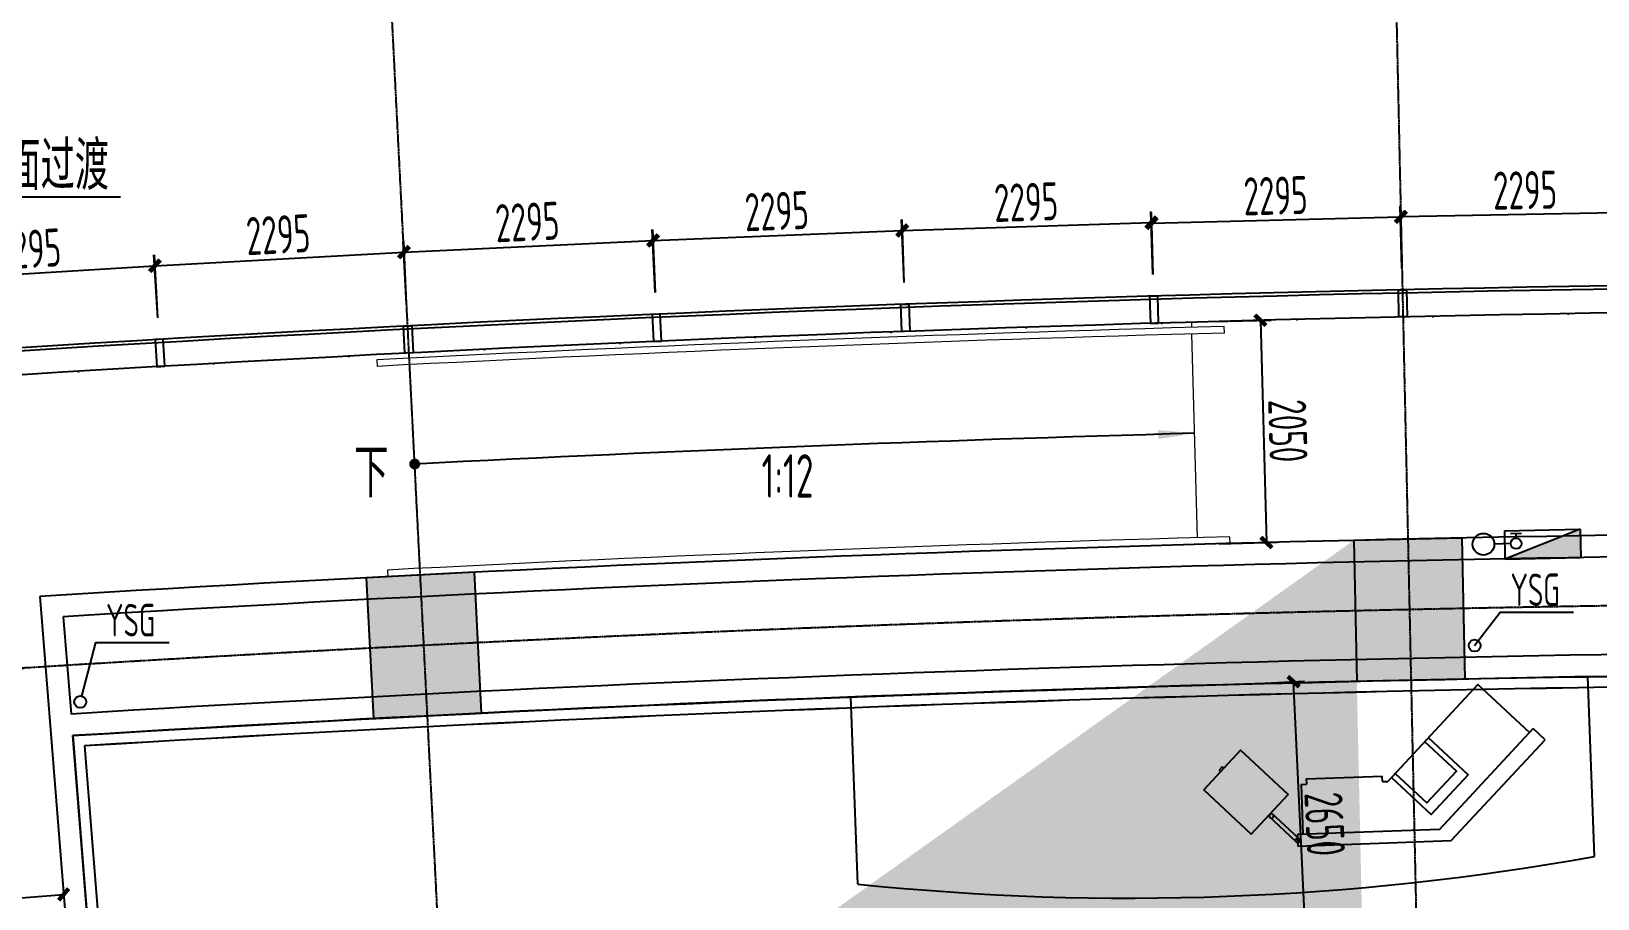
# Model space of a CAD drawing. Header units: millimetres. Extents: x 11639278 to 23698211, y -13072636 to -5537337.
# Drawn here: x 11759072 to 11773517, y -6380220 to -6372222 of the extents above; entities that cross this region are included whole.
import ezdxf
from ezdxf.enums import TextEntityAlignment as Align

# ---------------------------------------------------------------- set-up
doc = ezdxf.new("R2010")
doc.units = ezdxf.units.MM
doc.header["$LTSCALE"] = 10
for name, pattern in [('A2-RG-AXIS$0$CENTER', [2, 1.25, -0.25, 0.25, -0.25]), ('A2-RG-AXIS$0$DOTE', [2.42, 2, -0.2, 0.02, -0.2]), ('A2-RI-F1$0$DOT2', [0.125, 0, -0.125])]:
    doc.linetypes.add(name, pattern=pattern)
for name, color, linetype in [('A2-RB-F1$0$A-DIMS-100', 1, 'Continuous'), ('A2-RD-F1（少）$0$123', 251, 'Continuous'), ('A2-RD-F1（少）$0$A-STRS', 50, 'Continuous'), ('A2-RD-F1（少）$0$an-door', 2, 'Continuous'), ('A2-RG-AXIS$0$A-GRID', 1, 'A2-RG-AXIS$0$CENTER'), ('A2-RI-F1$0$$0$AUDIT_D_120618114340-341', 1, 'Continuous'), ('A2-RI-F1$0$0P-FE-FH-P', 41, 'A2-RI-F1$0$YJdef_FE-FH_LINE_F'), ('A2-RI-F1$0$0P-FE-FH-V', 141, 'Continuous'), ('A2-RI-F1$0$0P-FE-HY', 141, 'Continuous'), ('A2-RI-F1$0$A-FLOR-OTLN', 4, 'A2-RI-F1$0$DOT2'), ('A2-RI-F1$0$A-GLAZ', 140, 'Continuous'), ('A2-RI-F1$0$A-ROOF-DRAN', 175, 'Continuous'), ('A2-RI-F1$0$A-SYMB', 4, 'Continuous'), ('A2-RI-F1$0$A-SYMB-AREA', 4, 'Continuous'), ('A2-RI-F1$0$A-SYMB-NAME', 4, 'Continuous'), ('A2-RI-F1$0$A-WALL', 7, 'Continuous'), ('A2-RI-F1$0$an-door', 2, 'Continuous'), ('A2-RI-F1$0$an-wndw-mull-v', 3, 'Continuous'), ('A2-RS-F1$0$A-HATH-GRAY', 8, 'Continuous'), ('A2-RS-F1$0$A-WALL-CONC', 6, 'Continuous')]:
    doc.layers.add(name, color=color, linetype=linetype)
doc.layers.add('A2-RD-F1（少）$0$A-X-AREA', color=6, linetype='Continuous', plot=False)
doc.layers.add('A2-RI-F1$0$A-FLOR-STRS', color=2, linetype='Continuous', lineweight=5)
doc.styles.add('A2-RB-F1$0$XD2008', font='hzs.shx', dxfattribs={"width": 0.7, "bigfont": 'hztxt.shx'})
doc.styles.add('A2-RI-F1$0$ECADI', font='hzs.shx', dxfattribs={"width": 0.7, "bigfont": 'hztxt.shx'})
doc.styles.add('A2-RI-F1$0$hz1', font='hzs.shx', dxfattribs={"width": 0.75, "bigfont": 'hztxt.shx'})
doc.linetypes.add('A2-RI-F1$0$YJdef_FE-FH_LINE_F', pattern='A,4,-0.2,["F",A2-RI-F1$0$hz1,S=0.2,R=0,X=-0.1,Y=-0.1],-0.1', length=4.3)
doc.dimstyles.new('A2-RB-F1$0$XD100$0', dxfattribs={"dimscale": 100, "dimtxt": 3.5, "dimasz": 1, "dimexe": 1, "dimexo": 2, "dimgap": 0.5, "dimtad": 1, "dimdec": 0, "dimdsep": 46, "dimtxsty": 'A2-RB-F1$0$XD2008', "dimblk1": 'A2-RB-F1$0$_ArchTick', "dimblk2": 'A2-RB-F1$0$_ArchTick', "dimsah": 1, "dimcen": 2.5, "dimclrt": 4, "dimaunit": 1, "dimadec": 0, "dimazin": 0, "dimtfac": 1, "dimtdec": 0, "dimtix": 1, "dimtmove": 1, "dimatfit": 3, "dimfxl": 0, "dimtolj": 1, "dimtzin": 0, "dimarcsym": 0})

# ---------------------------------------------------------------- blocks, each defined once
blk = doc.blocks.new('A2-RS-F1')
at = {"layer": 'A2-RS-F1$0$A-HATH-GRAY', "ltscale": 3}
h = blk.add_hatch(color=256, dxfattribs=at)
h.paths.add_polyline_path([(11790491, -6377046), (11789491, -6377011), (11789445, -6378310), (11790445, -6378346)], flags=16)
h.paths.add_polyline_path([(11794711, -6377236), (11794112, -6377197), (11794061, -6377996), (11794660, -6378034)], flags=0)
h.paths.add_polyline_path([(11794483, -6380779), (11793885, -6380740), (11793833, -6381539), (11794432, -6381577)], flags=0)
h.paths.add_polyline_path([(11793887, -6390061), (11793288, -6390022), (11793236, -6390821), (11793835, -6390859)], flags=0)
h.paths.add_polyline_path([(11793659, -6393604), (11793060, -6393565), (11793009, -6394364), (11793607, -6394402)], flags=0)
h.paths.add_polyline_path([(11789926, -6392936), (11788927, -6392901), (11788881, -6394200), (11789880, -6394236)], flags=16)
h.paths.add_polyline_path([(11781272, -6392739), (11780272, -6392732), (11780263, -6394032), (11781263, -6394039)], flags=16)
h.paths.add_polyline_path([(11772615, -6392791), (11771616, -6392812), (11771644, -6394112), (11772644, -6394090)], flags=16)
h.paths.add_polyline_path([(11771836, -6400549, 1), (11772736, -6400549, 1)])
h.paths.add_polyline_path([(11789602, -6400664, 1), (11788702, -6400664, 1)], flags=0)
h.paths.add_polyline_path([(11797126, -6401084, 1), (11798026, -6401084, 1)], flags=0)
h.paths.add_polyline_path([(11772267, -6376895), (11771267, -6376916), (11771295, -6378216), (11772295, -6378194)], flags=16)
h.paths.add_polyline_path([(11781380, -6376840), (11780380, -6376832), (11780371, -6378133), (11781371, -6378140)], flags=16)
h.paths.add_polyline_path([(11752826, -6385566), (11752029, -6385629), (11752188, -6387623), (11752985, -6387560)], flags=17)
h.paths.add_polyline_path([(11757363, -6385213), (11756565, -6385276), (11756724, -6387270), (11757521, -6387205)], flags=17)
h.paths.add_polyline_path([(11762965, -6393141), (11763031, -6394440), (11764030, -6394389), (11763964, -6393090)])
h.paths.add_polyline_path([(11793009, -6394364), (11793607, -6394402), (11793659, -6393604), (11793060, -6393565)], flags=17)
h.paths.add_polyline_path([(11793236, -6390821), (11793835, -6390859), (11793887, -6390061), (11793288, -6390022)], flags=17)
h.paths.add_polyline_path([(11793833, -6381539), (11794432, -6381577), (11794483, -6380779), (11793885, -6380740)], flags=17)
h.paths.add_polyline_path([(11794061, -6377996), (11794660, -6378034), (11794711, -6377236), (11794112, -6377197)], flags=17)
h.paths.add_polyline_path([(11762160, -6377261), (11762226, -6378560), (11763225, -6378509), (11763159, -6377211)], flags=17)
edge = h.paths.add_edge_path(flags=16)
edge.add_arc((11772286, -6400549), 450, 0, 360)
edge = h.paths.add_edge_path(flags=16)
edge.add_arc((11789152, -6400664), 450, 0, 360)
edge = h.paths.add_edge_path()
edge.add_arc((11763857, -6400856), 450, 0, 360)
edge = h.paths.add_edge_path(flags=17)
edge.add_arc((11797576, -6401084), 450, 0, 360)
edge = h.paths.add_edge_path()
edge.add_arc((11755441, -6401404), 450, 0, 360)
h.paths.add_polyline_path([(11756756, -6377587), (11756915, -6379580), (11756117, -6379644), (11755959, -6377650)], flags=17)
h.paths.add_polyline_path([(11757323, -6394797), (11758120, -6394731), (11758001, -6393238), (11757204, -6393301)])
h.paths.add_polyline_path([(11752786, -6395149), (11753584, -6395086), (11753449, -6393391), (11752652, -6393455)])
h.paths.add_polyline_path([(11751581, -6379997), (11752378, -6379934), (11752220, -6377940), (11751422, -6378003)])
edge = h.paths.add_edge_path()
edge.add_line((11771616, -6392813), (11771644, -6394112))
edge.add_line((11771644, -6394112), (11772644, -6394090))
edge.add_line((11772644, -6394090), (11772615, -6392791))
edge.add_line((11772615, -6392791), (11771616, -6392812))
edge.add_line((11780272, -6392732), (11780263, -6394032))
edge.add_line((11780263, -6394032), (11781263, -6394039))
edge.add_line((11781263, -6394039), (11781272, -6392739))
edge.add_line((11781272, -6392739), (11780272, -6392732))
edge.add_line((11788927, -6392901), (11788881, -6394200))
edge.add_line((11788881, -6394200), (11789880, -6394236))
edge.add_line((11789880, -6394236), (11789926, -6392936))
edge.add_line((11789926, -6392936), (11788927, -6392901))
edge.add_line((11789491, -6377011), (11789445, -6378310))
edge.add_line((11789445, -6378310), (11790445, -6378346))
edge.add_line((11790445, -6378346), (11790491, -6377046))
edge.add_line((11790491, -6377046), (11789491, -6377011))
edge.add_line((11780380, -6376833), (11780371, -6378133))
edge.add_line((11780371, -6378133), (11781371, -6378140))
edge.add_line((11781371, -6378140), (11781380, -6376840))
edge.add_line((11781380, -6376840), (11780380, -6376832))
edge.add_line((11771267, -6376917), (11771295, -6378216))
edge.add_line((11771295, -6378216), (11772295, -6378194))
edge.add_line((11772295, -6378194), (11772267, -6376895))
edge.add_line((11772267, -6376895), (11771267, -6376916))
edge.add_line((11756724, -6387270), (11757521, -6387205))
edge.add_line((11756565, -6385276), (11757363, -6385213))
edge.add_line((11756565, -6385276), (11756724, -6387270))
edge.add_line((11752188, -6387623), (11752985, -6387560))
edge.add_line((11752029, -6385629), (11752826, -6385566))
edge.add_line((11752029, -6385629), (11752188, -6387623))
edge.add_line((11752826, -6385566), (11752985, -6387560))
edge.add_line((11757362, -6385205), (11757521, -6387205))
edge = h.paths.add_edge_path()
edge.add_arc((11847549, -6408655), 450, 0, 360)
h.paths.add_polyline_path([(11818747, -6372607), (11817357, -6372439), (11817139, -6374226), (11818529, -6374394)])
h.paths.add_polyline_path([(11827964, -6373889), (11826580, -6373681), (11826310, -6375461), (11827695, -6375669)])
h.paths.add_polyline_path([(11837141, -6375435), (11835763, -6375187), (11835442, -6376958), (11836820, -6377206)])
h.paths.add_polyline_path([(11814457, -6396162), (11815847, -6396332), (11816041, -6394744), (11814651, -6394573)])
h.paths.add_polyline_path([(11851385, -6401917), (11850605, -6401738), (11850371, -6402710), (11851151, -6402890)])
h.paths.add_polyline_path([(11846960, -6400859), (11846180, -6400679), (11845946, -6401652), (11846725, -6401831)])
h.paths.add_polyline_path([(11841338, -6400630), (11839968, -6400341), (11840298, -6398776), (11841668, -6399064)])
h.paths.add_polyline_path([(11831506, -6398704), (11832883, -6398953), (11833168, -6397379), (11831791, -6397129)])
h.paths.add_polyline_path([(11823000, -6397310), (11824384, -6397520), (11824624, -6395938), (11823240, -6395728)])
h.paths.add_polyline_path([(11806985, -6395311), (11806189, -6395237), (11806300, -6394042), (11807096, -6394116)])
h.paths.add_polyline_path([(11800592, -6394829), (11801191, -6394867), (11801242, -6394069), (11800643, -6394030)])
h.paths.add_polyline_path([(11793009, -6394364), (11793607, -6394402), (11793659, -6393604), (11793060, -6393565)], flags=17)
h.paths.add_polyline_path([(11800820, -6391286), (11801419, -6391324), (11801470, -6390526), (11800871, -6390487)])
h.paths.add_polyline_path([(11793236, -6390821), (11793835, -6390859), (11793887, -6390061), (11793288, -6390022)], flags=17)
h.paths.add_polyline_path([(11853037, -6395064), (11853271, -6394091), (11852492, -6393912), (11852257, -6394884)])
h.paths.add_polyline_path([(11854912, -6387286), (11855146, -6386314), (11854366, -6386134), (11854132, -6387107)])
h.paths.add_polyline_path([(11846269, -6377243), (11844899, -6376956), (11844527, -6378717), (11845898, -6379005)])
h.paths.add_polyline_path([(11848612, -6394005), (11848846, -6393033), (11848067, -6392853), (11847832, -6393825)])
h.paths.add_polyline_path([(11850486, -6386227), (11850721, -6385255), (11849941, -6385076), (11849707, -6386048)])
h.paths.add_polyline_path([(11843712, -6384523), (11844299, -6384647), (11844423, -6384060), (11843836, -6383936)])
h.paths.add_polyline_path([(11842062, -6392351), (11842649, -6392475), (11842773, -6391888), (11842185, -6391764)])
h.paths.add_polyline_path([(11808357, -6373042), (11808955, -6373098), (11809029, -6372301), (11808432, -6372246)])
h.paths.add_polyline_path([(11793833, -6381539), (11794432, -6381577), (11794483, -6380779), (11793885, -6380740)], flags=17)
h.paths.add_polyline_path([(11801417, -6382005), (11802015, -6382043), (11802067, -6381245), (11801468, -6381206)])
h.paths.add_polyline_path([(11801644, -6378462), (11802243, -6378500), (11802294, -6377702), (11801696, -6377663)])
h.paths.add_polyline_path([(11794061, -6377996), (11794660, -6378034), (11794711, -6377236), (11794112, -6377197)], flags=17)
h.paths.add_polyline_path([(11808460, -6379480), (11807664, -6379406), (11807775, -6378211), (11808572, -6378285)])
edge = h.paths.add_edge_path(flags=16)
edge.add_arc((11772286, -6400549), 450, 0, 360)
edge = h.paths.add_edge_path(flags=17)
edge.add_arc((11789152, -6400664), 450, 0, 360)
edge = h.paths.add_edge_path(flags=17)
edge.add_arc((11797576, -6401084), 450, 0, 360)
edge = h.paths.add_edge_path()
edge.add_arc((11805984, -6401746), 450, 0, 360)
edge = h.paths.add_edge_path()
edge.add_arc((11814369, -6402649), 450, 0, 360)
edge = h.paths.add_edge_path()
edge.add_arc((11822726, -6403793), 450, 0, 360)
edge = h.paths.add_edge_path()
edge.add_arc((11831046, -6405176), 450, 0, 360)
edge = h.paths.add_edge_path()
edge.add_arc((11839323, -6406797), 450, 0, 360)
edge = h.paths.add_edge_path(flags=17)
edge.add_line((11771616, -6392813), (11771644, -6394112))
edge.add_line((11771644, -6394112), (11772644, -6394090))
edge.add_line((11772644, -6394090), (11772615, -6392791))
edge.add_line((11772615, -6392791), (11771616, -6392812))
edge.add_line((11780272, -6392732), (11780263, -6394032))
edge.add_line((11780263, -6394032), (11781263, -6394039))
edge.add_line((11781263, -6394039), (11781272, -6392739))
edge.add_line((11781272, -6392739), (11780272, -6392732))
edge.add_line((11788927, -6392901), (11788881, -6394200))
edge.add_line((11788881, -6394200), (11789880, -6394236))
edge.add_line((11789880, -6394236), (11789926, -6392936))
edge.add_line((11789926, -6392936), (11788927, -6392901))
edge.add_line((11789491, -6377011), (11789445, -6378310))
edge.add_line((11789445, -6378310), (11790445, -6378346))
edge.add_line((11790445, -6378346), (11790491, -6377046))
edge.add_line((11790491, -6377046), (11789491, -6377011))
edge.add_line((11780380, -6376833), (11780371, -6378133))
edge.add_line((11780371, -6378133), (11781371, -6378140))
edge.add_line((11781371, -6378140), (11781380, -6376840))
edge.add_line((11781380, -6376840), (11780380, -6376832))
edge.add_line((11771267, -6376917), (11771295, -6378216))
edge.add_line((11771295, -6378216), (11772295, -6378194))
edge.add_line((11772295, -6378194), (11772267, -6376895))
edge.add_line((11772267, -6376895), (11771267, -6376916))
edge = h.paths.add_edge_path()
edge.add_arc((11780720, -6400485), 450, 0, 360)
at = {"layer": 'A2-RS-F1$0$A-WALL-CONC', "ltscale": 3}
blk.add_lwpolyline([(11771267, -6376917), (11771295, -6378216), (11772295, -6378194), (11772267, -6376895), (11771267, -6376916)], dxfattribs=at)
blk.add_lwpolyline([(11762160, -6377261), (11762226, -6378560), (11763225, -6378509), (11763159, -6377211)], close=True, dxfattribs=at)
blk = doc.blocks.new('A2-RI-F1$0$5erhfh')
at = {"layer": 'A2-RI-F1$0$A-SYMB-AREA', "style": 'A2-RI-F1$0$ECADI', "width": 0.7}
blk.add_attdef('340M2', text='', height=2.5, dxfattribs=at).set_placement((0, 1.25), align=Align.MIDDLE_LEFT)
at = {"layer": 'A2-RI-F1$0$A-SYMB-NAME', "style": 'A2-RI-F1$0$ECADI', "width": 0.7}
blk.add_attdef('CHINESENAME', (-12.29, 3.09), '', height=4.5, dxfattribs=at)
blk = doc.blocks.new('A2-RI-F1$0$A$C047A065C')
at = {"layer": 'A2-RI-F1$0$an-wndw-mull-v'}
for points in [[(14026, 26491), (14019, 26740), (13944, 26738), (13951, 26488), (14026, 26491)], [(16244, 26547), (16238, 26797), (16313, 26799), (16319, 26549), (16244, 26547)], [(11659, 26413), (11650, 26663), (11725, 26666), (11734, 26416), (11659, 26413)], [(7077, 26213), (7065, 26463), (7140, 26467), (7152, 26217), (7077, 26213)], [(9443, 26325), (9432, 26574), (9357, 26571), (9368, 26321), (9443, 26325)], [(4862, 26093), (4848, 26342), (4773, 26338), (4788, 26089), (4862, 26093)]]:
    blk.add_lwpolyline(points, close=True, dxfattribs=at)
blk = doc.blocks.new('A2-RI-F1$0$ysg')
at = {"layer": 'A2-RI-F1$0$A-ROOF-DRAN'}
for points in [[(21033, -5846), (21268, -5538), (21944, -5538)], [(8188, -6312), (8317, -5819), (8993, -5819)]]:
    blk.add_lwpolyline(points, dxfattribs=at)
for centre in [(21033, -5846), (8174, -6365)]:
    blk.add_circle(centre, 55, dxfattribs=at)
ref = blk.add_blockref('A2-RI-F1$0$5erhfh', (22593, -5791), dxfattribs=dict(at, xscale=100, yscale=100, zscale=100))
ref.add_attrib('CHINESENAME', 'YSG', (21364, -5482), dxfattribs={"layer": 'A2-RI-F1$0$A-SYMB-NAME', "height": 300, "style": 'A2-RI-F1$0$ECADI', "width": 0.7})
ref = blk.add_blockref('A2-RI-F1$0$5erhfh', (9641, -6071), dxfattribs=dict(at, xscale=100, yscale=100, zscale=100))
ref.add_attrib('CHINESENAME', 'YSG', (8412, -5762), dxfattribs={"layer": 'A2-RI-F1$0$A-SYMB-NAME', "height": 300, "style": 'A2-RI-F1$0$ECADI', "width": 0.7})
blk = doc.blocks.new('A2-RI-F1$0$A$C6F954C98')
at = {"extrusion": (0, 0, -1)}
blk.add_hatch(color=256, dxfattribs=at).paths.add_polyline_path([(-260, 700), (0, 0), (0, 700)])
for p, q in [((260, 700), (0, 700)), ((0, 0), (0, 700)), ((260, 700), (0, 0)), ((260, 0), (260, 700)), ((231, 156, 0), (231, 56, 0)), ((260, 0), (0, 0)), ((231, 106, 0), (191, 106, 0))]:
    blk.add_line(p, q, dxfattribs=at)
blk.add_circle((-141, 106, 0), 50, dxfattribs=at)
blk = doc.blocks.new('A2-RI-F1')
at = {"layer": 'A2-RI-F1$0$$0$AUDIT_D_120618114340-341', "extrusion": (0, 0, -1), "const_width": 50}
blk.add_lwpolyline([(-11762625.1, -6376194.6, 1), (-11762589.7, -6376229.9, 1)], format="xyb", close=True, dxfattribs=at)
at = {"layer": 'A2-RI-F1$0$$0$AUDIT_D_120618114340-341'}
blk.add_arc((11778784.2, -6694119.5), 318317.7, 91.617373, 92.913, dxfattribs=at)
at = {"layer": 'A2-RI-F1$0$$0$AUDIT_D_120618114340-341', "extrusion": (0, 0, -1)}
blk.add_solid([(-11769461.7, -6375898.9), (-11769464.8, -6375983), (-11769799.8, -6375928.6)], dxfattribs=at)
at = {"layer": 'A2-RI-F1$0$0P-FE-FH-P'}
blk.add_line((11772714.9, -6376946.6, 0), (11772562.9, -6376949.9, 0), dxfattribs=at)
at = {"layer": 'A2-RI-F1$0$0P-FE-FH-V'}
blk.add_circle((11772462.9, -6376952.1, 0), 100, dxfattribs=at)
at = {"layer": 'A2-RI-F1$0$A-FLOR-OTLN', "ltscale": 1000}
blk.add_lwpolyline([(11814764.2, -6394127.4), (11817357.4, -6372440.5, -0.0249426), (11849205.6, -6377886.4), (11848159.2, -6382228.1), (11851284.2, -6382919.5), (11850720.9, -6385256.6), (11855146, -6386315.4), (11851150.8, -6402891.1), (11849876.5, -6402592.9), (11848102.5, -6409766.8, 0.0804175), (11754733.7, -6402413.9), (11754132.4, -6395046.4), (11752786.4, -6395150.9), (11751422.5, -6378004.8), (11756208, -6377631.7), (11756045.3, -6375586.8, -0.0389379), (11805715.9, -6375922.1), (11805966.1, -6372030.7, -0.0060163), (11817268.4, -6373184.4, -0.0060163)], format="xyb", dxfattribs=at)
at = {"layer": 'A2-RI-F1$0$A-FLOR-STRS'}
for p, q in [((11769773.9, -6374952.5), (11769772.7, -6374904)), ((11769825.3, -6376891.7), (11769775.5, -6375012.5)), ((11770075.4, -6375004.2), (11770073.8, -6374944.3)), ((11762555.5, -6375188.6), (11762557.9, -6375236.5)), ((11762258.3, -6375251.8), (11762261.4, -6375311.7)), ((11762561, -6375296.4), (11762656.2, -6377174.3)), ((11770126.8, -6376945.3), (11770125.2, -6376883.4)), ((11762356.6, -6377189.6), (11762359.7, -6377251.1))]:
    blk.add_line(p, q, dxfattribs=at)
for centre, radius, start, end in [((11778684.5, -6693237.8), 318410, 91.549619, 92.957088), ((11778684.5, -6693237.8), 318350, 91.549626, 92.957098), ((11778779.7, -6695175.8), 318410, 91.557513, 92.956541)]:
    blk.add_arc(centre, radius, start, end, dxfattribs=at)
at = {"layer": 'A2-RI-F1$0$A-GLAZ'}
for radius, start, end in [(319650, 85.199218, 94.118073), (319620, 85.193734, 94.112654), (319400, 84.550659, 94.072888)]:
    blk.add_arc((11778730.7, -6694178.7), radius, start, end, dxfattribs=at)
at = {"layer": 'A2-RI-F1$0$A-SYMB'}
blk.add_lwpolyline([(11759893.1, -6373751.8), (11757753, -6373751.8), (11755964, -6376524)], dxfattribs=at)
at = {"layer": 'A2-RI-F1$0$A-WALL'}
for p, q in [((11759151.5, -6377433.3), (11760515.7, -6394581.9)), ((11759367, -6377620.4), (11759438.4, -6378517.7)), ((11759454.3, -6378717.1), (11760521, -6392127.1))]:
    blk.add_line(p, q, dxfattribs=at)
for radius, start, end in [(317350, 90.117541, 93.537164), (317150, 90.153993, 93.500389), (316250, 90.155536, 93.497407), (316050, 90.074297, 93.496742)]:
    blk.add_arc((11778730.7, -6694178.7), radius, start, end, dxfattribs=at)
at = {"layer": 'A2-RI-F1$0$an-door'}
blk.add_line((11759562.1, -6378811.3), (11760612.9, -6392021.4), dxfattribs=at)
blk.add_arc((11778729.6, -6694128.7), 315899.5, 90.074066, 93.478621, dxfattribs=at)
for name, p in [('A2-RS-F1', (0, 0)), ('A2-RI-F1$0$A$C047A065C', (11755440.6, -6401403.6)), ('A2-RI-F1$0$ysg', (11751349.3, -6372040.3))]:
    blk.add_blockref(name, p)
ref = blk.add_blockref('A2-RI-F1$0$5erhfh', (11759127.4, -6373994.7), dxfattribs=dict(xscale=100, yscale=100, zscale=100))
ref.add_attrib('CHINESENAME', '以小斜面过渡', (11757898.2, -6373686), dxfattribs={"layer": 'A2-RI-F1$0$A-SYMB-NAME', "height": 450, "style": 'A2-RI-F1$0$ECADI', "width": 0.7})
ref = blk.add_blockref('A2-RI-F1$0$5erhfh', (11763279, -6376827.6), dxfattribs=dict(xscale=100, yscale=100, zscale=100))
ref.add_attrib('CHINESENAME', '下', (11762049.8, -6376518.9), dxfattribs={"layer": 'A2-RI-F1$0$A-SYMB-NAME', "height": 450, "style": 'A2-RI-F1$0$ECADI', "width": 0.7})
ref = blk.add_blockref('A2-RI-F1$0$5erhfh', (11767035.2, -6376919.2), dxfattribs=dict(xscale=100, yscale=100, zscale=100))
ref.add_attrib('CHINESENAME', '1:12', (11765806, -6376522.5), dxfattribs={"layer": 'A2-RI-F1$0$A-SYMB-NAME', "height": 400, "style": 'A2-RI-F1$0$ECADI', "width": 0.7})
at = {"layer": 'A2-RI-F1$0$0P-FE-HY', "xscale": -1, "rotation": 271.2574287992131}
blk.add_blockref('A2-RI-F1$0$A$C6F954C98', (11772662.1, -6377088.5), dxfattribs=at)
blk = doc.blocks.new('A2-RG-AXIS')
at = {"layer": 'A2-RG-AXIS$0$A-GRID', "linetype": 'A2-RG-AXIS$0$DOTE'}
for p, q in [((11771570.2, -6367957.3), (11772452.4, -6408147.6)), ((11764241.9, -6408445.8), (11762206, -6368297.4))]:
    blk.add_line(p, q, dxfattribs=at)
for radius in [323300, 316700]:
    blk.add_arc((11778730.7, -6694178.7), radius, 75.589285, 95.407644, dxfattribs=at)
blk = doc.blocks.new('A2-RB-F1$0$_ArchTick')
at = {"color": 0, "linetype": 'ByBlock', "const_width": 0.4}
blk.add_lwpolyline([(-0.5, -0.5), (0.5, 0.5)], dxfattribs=at)
blk = doc.blocks.new('*D1675')
at = {"layer": 'A2-RB-F1$0$A-DIMS-100', "color": 0, "lineweight": -2, "transparency": 16777216}
for p, q in [((11759323, -6379589), (11759378, -6380281)), ((11756931, -6379780), (11756986, -6380471)), ((11756978, -6380371), (11759370, -6380181))]:
    blk.add_line(p, q, dxfattribs=at)
at = {"layer": 'Defpoints', "color": 0, "transparency": 16777216}
for p in [(11759307, -6379390), (11756915, -6379580), (11759370, -6380181)]:
    blk.add_point(p, dxfattribs=at)
at = {"layer": 'A2-RB-F1$0$A-DIMS-100', "color": 0, "lineweight": -2, "transparency": 16777216, "xscale": 100, "yscale": 100, "zscale": 100}
for p, rotation in [((11759370, -6380181), 4.548265622655301), ((11756978, -6380371), 184.5482656226554)]:
    blk.add_blockref('A2-RB-F1$0$_ArchTick', p, dxfattribs=dict(at, rotation=rotation))
at = {"layer": 'A2-RB-F1$0$A-DIMS-100', "color": 4, "transparency": 16777216, "insert": (11758156, -6380052), "char_height": 350, "attachment_point": 5, "rotation": 4.5483, "style": 'A2-RB-F1$0$XD2008'}
blk.add_mtext('\\A1;2400', dxfattribs=at)
blk = doc.blocks.new('*D1686')
at = {"layer": 'A2-RB-F1$0$A-DIMS-100', "color": 0, "lineweight": -2, "transparency": 16777216}
for p, q in [((11758952, -6377449), (11758366, -6377496)), ((11758466, -6377488), (11758458, -6377388)), ((11758466, -6377488), (11758517, -6378136)), ((11759004, -6378097), (11758418, -6378144)), ((11758517, -6378136), (11758525, -6378236))]:
    blk.add_line(p, q, dxfattribs=at)
at = {"layer": 'Defpoints', "color": 0, "transparency": 16777216}
for p in [(11759151, -6377433), (11759203, -6378081), (11758517, -6378136)]:
    blk.add_point(p, dxfattribs=at)
at = {"layer": 'A2-RB-F1$0$A-DIMS-100', "color": 0, "lineweight": -2, "transparency": 16777216, "xscale": 100, "yscale": 100, "zscale": 100}
for p, rotation in [((11758466, -6377488), 274.5482656224209), ((11758517, -6378136), 94.54826562242093)]:
    blk.add_blockref('A2-RB-F1$0$_ArchTick', p, dxfattribs=dict(at, rotation=rotation))
at = {"layer": 'A2-RB-F1$0$A-DIMS-100', "color": 4, "transparency": 16777216, "insert": (11758716, -6377794), "char_height": 350, "attachment_point": 5, "rotation": 274.5483, "style": 'A2-RB-F1$0$XD2008'}
blk.add_mtext('\\A1;650', dxfattribs=at)
blk = doc.blocks.new('*D1652')
at = {"layer": 'A2-RB-F1$0$A-DIMS-100', "color": 0, "lineweight": -2, "transparency": 16777216}
for p, q in [((11769973, -6374899), (11770507, -6374885)), ((11770407, -6374887), (11770462, -6376936)), ((11770027, -6376948), (11770562, -6376934))]:
    blk.add_line(p, q, dxfattribs=at)
at = {"layer": 'Defpoints', "color": 0, "transparency": 16777216}
for p in [(11769773, -6374904), (11770462, -6376936), (11769827, -6376953)]:
    blk.add_point(p, dxfattribs=at)
at = {"layer": 'A2-RB-F1$0$A-DIMS-100', "color": 0, "lineweight": -2, "transparency": 16777216, "xscale": 100, "yscale": 100, "zscale": 100}
for p, rotation in [((11770407, -6374887), 91.51746333731842), ((11770462, -6376936), 271.5174633373184)]:
    blk.add_blockref('A2-RB-F1$0$_ArchTick', p, dxfattribs=dict(at, rotation=rotation))
at = {"layer": 'A2-RB-F1$0$A-DIMS-100', "color": 4, "transparency": 16777216, "insert": (11770660, -6375906), "char_height": 350, "attachment_point": 5, "rotation": 271.5175, "style": 'A2-RB-F1$0$XD2008'}
blk.add_mtext('\\A1;2050', dxfattribs=at)
blk = doc.blocks.new('*D1386')
at = {"layer": 'A2-RB-F1$0$A-DIMS-100', "color": 0, "lineweight": -2, "transparency": 16777216}
for p, q in [((11770385, -6378235), (11770812, -6378214)), ((11770838, -6380867), (11770712, -6378219)), ((11770510, -6380882), (11770938, -6380862))]:
    blk.add_line(p, q, dxfattribs=at)
at = {"layer": 'Defpoints', "color": 0, "transparency": 16777216}
for p in [(11770712, -6378219), (11770185, -6378244), (11770311, -6380892)]:
    blk.add_point(p, dxfattribs=at)
at = {"layer": 'A2-RB-F1$0$A-DIMS-100', "color": 0, "lineweight": -2, "transparency": 16777216, "xscale": 100, "yscale": 100, "zscale": 100}
for p, rotation in [((11770712, -6378219), 92.72074482102119), ((11770838, -6380867), 272.7207448210212)]:
    blk.add_blockref('A2-RB-F1$0$_ArchTick', p, dxfattribs=dict(at, rotation=rotation))
at = {"layer": 'A2-RB-F1$0$A-DIMS-100', "color": 4, "transparency": 16777216, "insert": (11771000, -6379532), "char_height": 350, "attachment_point": 5, "rotation": 272.7207, "style": 'A2-RB-F1$0$XD2008'}
blk.add_mtext('\\A1;2650', dxfattribs=at)
blk = doc.blocks.new('*D1186')
at = {"layer": 'A2-RB-F1$0$A-DIMS-100', "color": 0, "lineweight": -2, "transparency": 16777216}
for p, q in [((11760239, -6374864), (11760203, -6374284)), ((11757948, -6375005), (11757913, -6374425)), ((11757919, -6374525), (11760209, -6374384))]:
    blk.add_line(p, q, dxfattribs=at)
at = {"layer": 'Defpoints', "color": 0, "transparency": 16777216}
for p in [(11760209, -6374384), (11757961, -6375204), (11760251, -6375063)]:
    blk.add_point(p, dxfattribs=at)
at = {"layer": 'A2-RB-F1$0$A-DIMS-100', "color": 0, "lineweight": -2, "transparency": 16777216, "xscale": 100, "yscale": 100, "zscale": 100}
for p, rotation in [((11760209, -6374384), 3.519878166246765), ((11757919, -6374525), 183.5198781662467)]:
    blk.add_blockref('A2-RB-F1$0$_ArchTick', p, dxfattribs=dict(at, rotation=rotation))
at = {"layer": 'A2-RB-F1$0$A-DIMS-100', "color": 4, "transparency": 16777216, "insert": (11759050, -6374230), "char_height": 350, "attachment_point": 5, "rotation": 3.5199, "style": 'A2-RB-F1$0$XD2008'}
blk.add_mtext('\\A1;2295', dxfattribs=at)
blk = doc.blocks.new('*D1187')
at = {"layer": 'A2-RB-F1$0$A-DIMS-100', "color": 0, "lineweight": -2, "transparency": 16777216}
for p, q in [((11762532, -6374739), (11762500, -6374159)), ((11760240, -6374864), (11760209, -6374284)), ((11760214, -6374384), (11762506, -6374259))]:
    blk.add_line(p, q, dxfattribs=at)
at = {"layer": 'Defpoints', "color": 0, "transparency": 16777216}
for p in [(11762506, -6374259), (11762543, -6374939), (11760251, -6375063)]:
    blk.add_point(p, dxfattribs=at)
at = {"layer": 'A2-RB-F1$0$A-DIMS-100', "color": 0, "lineweight": -2, "transparency": 16777216, "xscale": 100, "yscale": 100, "zscale": 100}
for p, rotation in [((11762506, -6374259), 3.108523843098493), ((11760214, -6374384), 183.1085238430985)]:
    blk.add_blockref('A2-RB-F1$0$_ArchTick', p, dxfattribs=dict(at, rotation=rotation))
at = {"layer": 'A2-RB-F1$0$A-DIMS-100', "color": 4, "transparency": 16777216, "insert": (11761348, -6374097), "char_height": 350, "attachment_point": 5, "rotation": 3.1085, "style": 'A2-RB-F1$0$XD2008'}
blk.add_mtext('\\A1;2295', dxfattribs=at)
blk = doc.blocks.new('*D1188')
at = {"layer": 'A2-RB-F1$0$A-DIMS-100', "color": 0, "lineweight": -2, "transparency": 16777216}
for p, q in [((11764826, -6374631), (11764798, -6374051)), ((11762533, -6374739), (11762506, -6374159)), ((11762511, -6374259), (11764803, -6374151))]:
    blk.add_line(p, q, dxfattribs=at)
at = {"layer": 'Defpoints', "color": 0, "transparency": 16777216}
for p in [(11764803, -6374151), (11764835, -6374831), (11762543, -6374939)]:
    blk.add_point(p, dxfattribs=at)
at = {"layer": 'A2-RB-F1$0$A-DIMS-100', "color": 0, "lineweight": -2, "transparency": 16777216, "xscale": 100, "yscale": 100, "zscale": 100}
for p, rotation in [((11762511, -6374259), 182.6971692696432), ((11764803, -6374151), 2.697169269643277)]:
    blk.add_blockref('A2-RB-F1$0$_ArchTick', p, dxfattribs=dict(at, rotation=rotation))
at = {"layer": 'A2-RB-F1$0$A-DIMS-100', "color": 4, "transparency": 16777216, "insert": (11763646, -6373980), "char_height": 350, "attachment_point": 5, "rotation": 2.6972, "style": 'A2-RB-F1$0$XD2008'}
blk.add_mtext('\\A1;2295', dxfattribs=at)
blk = doc.blocks.new('*D1189')
at = {"layer": 'A2-RB-F1$0$A-DIMS-100', "color": 0, "lineweight": -2, "transparency": 16777216}
for p, q in [((11764827, -6374631), (11764804, -6374051)), ((11767120, -6374540), (11767097, -6373959)), ((11764808, -6374151), (11767101, -6374059))]:
    blk.add_line(p, q, dxfattribs=at)
at = {"layer": 'Defpoints', "color": 0, "transparency": 16777216}
for p in [(11767101, -6374059), (11767128, -6374739), (11764835, -6374831)]:
    blk.add_point(p, dxfattribs=at)
at = {"layer": 'A2-RB-F1$0$A-DIMS-100', "color": 0, "lineweight": -2, "transparency": 16777216, "xscale": 100, "yscale": 100, "zscale": 100}
for p, rotation in [((11767101, -6374059), 2.285814696164577), ((11764808, -6374151), 182.2858146961646)]:
    blk.add_blockref('A2-RB-F1$0$_ArchTick', p, dxfattribs=dict(at, rotation=rotation))
at = {"layer": 'A2-RB-F1$0$A-DIMS-100', "color": 4, "transparency": 16777216, "insert": (11765946, -6373880), "char_height": 350, "attachment_point": 5, "rotation": 2.2858, "style": 'A2-RB-F1$0$XD2008'}
blk.add_mtext('\\A1;2295', dxfattribs=at)
blk = doc.blocks.new('*D1190')
at = {"layer": 'A2-RB-F1$0$A-DIMS-100', "color": 0, "lineweight": -2, "transparency": 16777216}
for p, q in [((11769415, -6374464), (11769396, -6373884)), ((11767122, -6374539), (11767103, -6373959)), ((11767106, -6374059), (11769400, -6373984))]:
    blk.add_line(p, q, dxfattribs=at)
at = {"layer": 'Defpoints', "color": 0, "transparency": 16777216}
for p in [(11769400, -6373984), (11767128, -6374739), (11769422, -6374664)]:
    blk.add_point(p, dxfattribs=at)
at = {"layer": 'A2-RB-F1$0$A-DIMS-100', "color": 0, "lineweight": -2, "transparency": 16777216, "xscale": 100, "yscale": 100, "zscale": 100}
for p, rotation in [((11767106, -6374059), 181.874460122334), ((11769400, -6373984), 1.874460122334018)]:
    blk.add_blockref('A2-RB-F1$0$_ArchTick', p, dxfattribs=dict(at, rotation=rotation))
at = {"layer": 'A2-RB-F1$0$A-DIMS-100', "color": 4, "transparency": 16777216, "insert": (11768246, -6373797), "char_height": 350, "attachment_point": 5, "rotation": 1.8745, "style": 'A2-RB-F1$0$XD2008'}
blk.add_mtext('\\A1;2295', dxfattribs=at)
blk = doc.blocks.new('*D1191')
at = {"layer": 'A2-RB-F1$0$A-DIMS-100', "color": 0, "lineweight": -2, "transparency": 16777216}
for p, q in [((11769417, -6374464), (11769402, -6373892)), ((11771711, -6374406), (11771696, -6373834)), ((11769405, -6373992), (11771699, -6373933))]:
    blk.add_line(p, q, dxfattribs=at)
at = {"layer": 'Defpoints', "color": 0, "transparency": 16777216}
for p in [(11771699, -6373933), (11771716, -6374606), (11769422, -6374664)]:
    blk.add_point(p, dxfattribs=at)
at = {"layer": 'A2-RB-F1$0$A-DIMS-100', "color": 0, "lineweight": -2, "transparency": 16777216, "xscale": 100, "yscale": 100, "zscale": 100}
for p, rotation in [((11771699, -6373933), 1.463105549934798), ((11769405, -6373992), 181.4631055499348)]:
    blk.add_blockref('A2-RB-F1$0$_ArchTick', p, dxfattribs=dict(at, rotation=rotation))
at = {"layer": 'A2-RB-F1$0$A-DIMS-100', "color": 4, "transparency": 16777216, "insert": (11770546, -6373738), "char_height": 350, "attachment_point": 5, "rotation": 1.4631, "style": 'A2-RB-F1$0$XD2008'}
blk.add_mtext('\\A1;2295', dxfattribs=at)
blk = doc.blocks.new('*D1195')
at = {"layer": 'A2-RB-F1$0$A-DIMS-100', "color": 0, "lineweight": -2, "transparency": 16777216}
for p, q in [((11771712, -6374406), (11771702, -6373833)), ((11773998, -6373891), (11771704, -6373933)), ((11774007, -6374364), (11773996, -6373791))]:
    blk.add_line(p, q, dxfattribs=at)
at = {"layer": 'Defpoints', "color": 0, "transparency": 16777216}
for p in [(11771704, -6373933), (11771716, -6374606), (11774011, -6374564)]:
    blk.add_point(p, dxfattribs=at)
at = {"layer": 'A2-RB-F1$0$A-DIMS-100', "color": 0, "lineweight": -2, "transparency": 16777216, "xscale": 100, "yscale": 100, "zscale": 100}
for p, rotation in [((11771704, -6373933), 181.0517520535199), ((11773998, -6373891), 1.05175205351995)]:
    blk.add_blockref('A2-RB-F1$0$_ArchTick', p, dxfattribs=dict(at, rotation=rotation))
at = {"layer": 'A2-RB-F1$0$A-DIMS-100', "color": 4, "transparency": 16777216, "insert": (11772847, -6373687), "char_height": 350, "attachment_point": 5, "rotation": 1.0518, "style": 'A2-RB-F1$0$XD2008'}
blk.add_mtext('\\A1;2295', dxfattribs=at)
blk = doc.blocks.new('A2-RD-F1（少）$0$LECTERN')
for p, q in [((-757, 969), (-297, 1428)), ((-297, 1428), (566, 566)), ((-898, 898), (-792, 1004)), ((0, 0), (-898, 898)), ((106, 106), (-792, 1004)), ((2074, 740), (2088, 754)), ((2103, 712), (2117, 726)), ((1316, 616), (616, 616)), ((616, 566), (616, 616)), ((1316, 616), (1316, 566)), ((616, 566), (566, 566)), ((1366, 566), (1316, 566)), ((1366, 566), (1366, 106)), ((1402, 67), (1650, 316)), ((1430, 39), (1678, 287)), ((1416, 0), (0, 0)), ((106, 106), (1416, 106)), ((1416, 106), (1416, 0))]:
    blk.add_line(p, q)
for points in [[(530, 601), (177, 247), (-177, 601), (177, 955)], [(495, 636), (212, 354), (-71, 636), (212, 919)], [(2088, 754), (2117, 726)]]:
    blk.add_lwpolyline(points)
blk.add_lwpolyline([(1841, 125), (1487, 478), (1912, 903), (2265, 549)], close=True)
for centre in [(1650, 287), (1416, 53)]:
    blk.add_circle(centre, 20)
blk = doc.blocks.new('A2-RD-F1（少）')
at = {"layer": 'A2-RD-F1（少）$0$A-STRS'}
for p, q in [((11773488, -6379830), (11773427, -6378173)), ((11766693, -6380085), (11766629, -6378360))]:
    blk.add_line(p, q, dxfattribs=at)
blk.add_arc((11769194, -6356042), 24173, 264.0613, 280.2327, dxfattribs=at)
at = {"layer": 'A2-RD-F1（少）$0$A-X-AREA'}
blk.add_lwpolyline([(11759454, -6378717, -0.016899), (11780771, -6378136), (11780680, -6391585, 0.016665), (11760521, -6392127), (11759454, -6378717)], format="xyb", dxfattribs=at)
at = {"layer": 'A2-RD-F1（少）$0$an-door'}
blk.add_line((11759562, -6378811), (11760613, -6392021), dxfattribs=at)
blk.add_arc((11778730, -6694129), 315899, 90.07407, 93.47862, dxfattribs=at)
at = {"layer": 'A2-RD-F1（少）$0$123', "linetype": 'Continuous', "xscale": -0.9999999999999895, "rotation": 2.06550523664241}
blk.add_blockref('A2-RD-F1（少）$0$LECTERN', (11772167, -6379684), dxfattribs=at)
blk = doc.blocks.new('A2-RB-F1')
at = {"layer": 'A2-RB-F1$0$A-DIMS-100'}
for p1, p2, distance, picture, middle in [((11774010.7, -6374563.6), (11771716.1, -6374605.7), -672.4, '*D1195', (11772846.9, -6373687.4)), ((11767128.3, -6374739.4), (11769422, -6374664.3), 680.7, '*D1190', (11768245.5, -6373796.6)), ((11769422, -6374664.3), (11771716.1, -6374605.7), 672.4, '*D1191', (11770546.1, -6373737.9)), ((11762542.8, -6374938.9), (11764835.2, -6374830.9), 680.7, '*D1188', (11763646.4, -6373980.2)), ((11764835.2, -6374830.9), (11767128.3, -6374739.4), 680.7, '*D1189', (11765945.6, -6373880.1)), ((11760251.3, -6375063.3), (11762542.8, -6374938.9), 680.7, '*D1187', (11761347.9, -6374096.7)), ((11757960.7, -6375204.2), (11760251.3, -6375063.3), 680.8, '*D1186', (11759050.4, -6374229.7)), ((11769772.7, -6374904), (11769826.9, -6376953.3), 635, '*D1652', (11770659.5, -6375905.8)), ((11759151.5, -6377433.3), (11759203.1, -6378081.3), -688, '*D1686', (11758715.7, -6377794)), ((11756914.7, -6379580.4), (11759307.2, -6379390.1), -793.3, '*D1675', (11758156, -6380051.8))]:
    dim = blk.add_aligned_dim(p1=p1, p2=p2, distance=distance, dimstyle='A2-RB-F1$0$XD100$0', dxfattribs=at)
    dim.commit()
    dim.dimension.update_dxf_attribs({"geometry": picture, "text_midpoint": middle})
dim = blk.add_aligned_dim(p1=(11770310.7, -6380891.9), p2=(11770184.9, -6378244.3), distance=-527.7, text='2650', dimstyle='A2-RB-F1$0$XD100$0', dxfattribs=at)
dim.commit()
dim.dimension.update_dxf_attribs({"geometry": '*D1386', "text_midpoint": (11770999.7, -6379532.3)})

msp = doc.modelspace()

# ---------------------------------------------------------------- block references
for name in ['A2-RI-F1', 'A2-RB-F1', 'A2-RG-AXIS', 'A2-RD-F1（少）']:
    msp.add_blockref(name, (0, 0))

doc.saveas('drawing.dxf')
